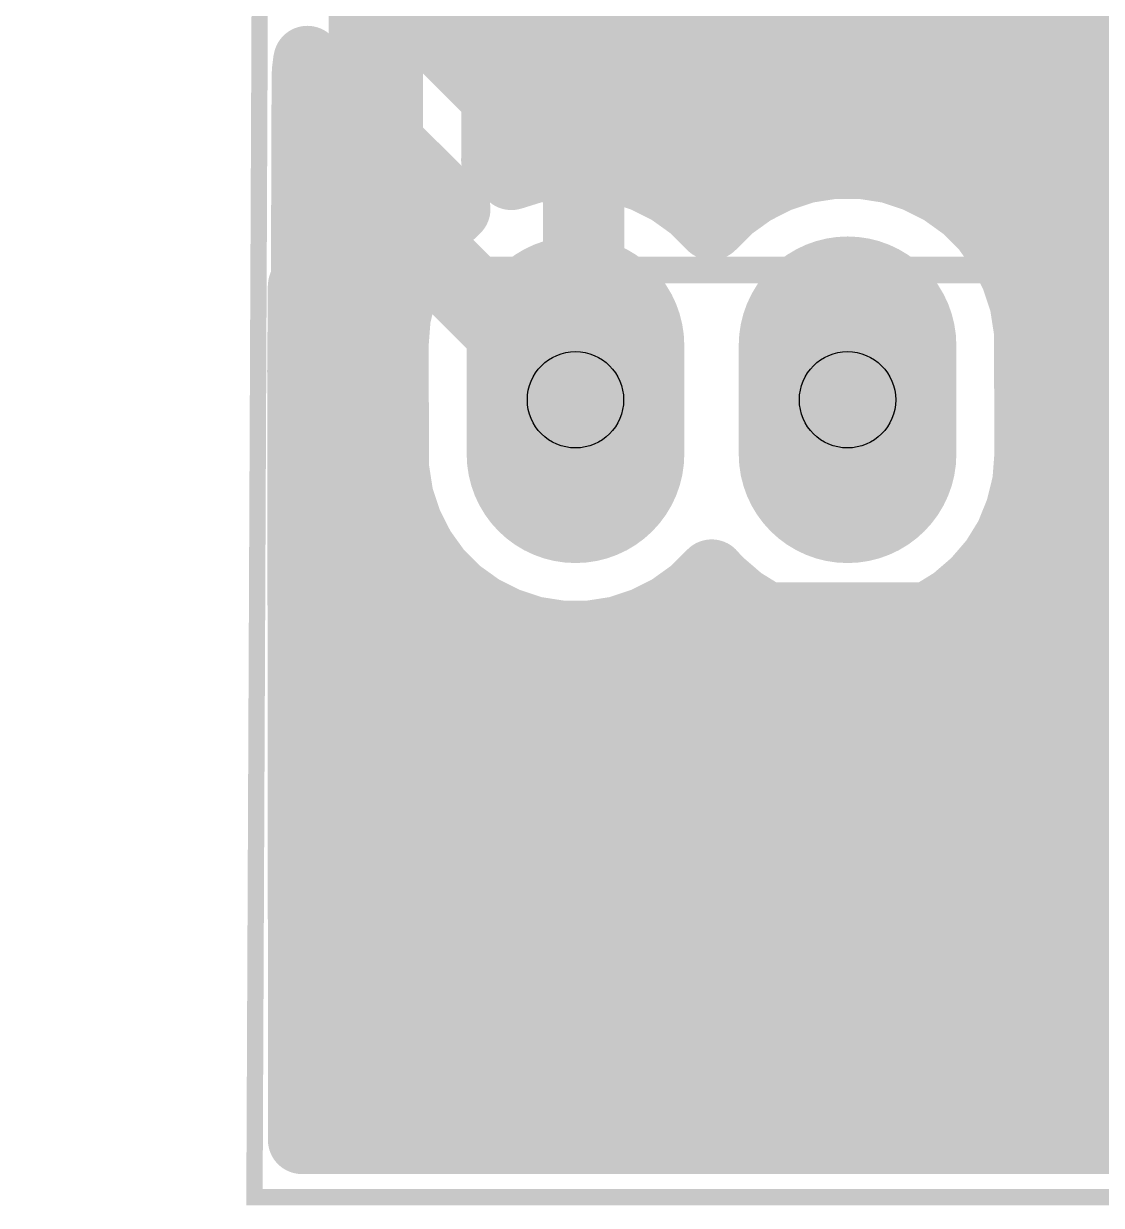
# Model space of a CAD drawing. Extents: x -0.06 to 2.31, y -0.06 to 2.06.
# Drawn here: x 0.3412 to 0.7373, y -0.003 to 0.4312 of the extents above; entities that cross this region are included whole.
import ezdxf

# ---------------------------------------------------------------- set-up
doc = ezdxf.new("R2010")
doc.units = 0
for name, color, linetype in [('Board_Outline', 13, 'CONTINUOUS'), ('Bottom', 6, 'CONTINUOUS'), ('Drill_Bottom', 8, 'CONTINUOUS'), ('Drill_Top', 7, 'CONTINUOUS'), ('Top', 5, 'CONTINUOUS'), ('Top_Silk', 2, 'CONTINUOUS')]:
    doc.layers.add(name, color=color, linetype=linetype)

msp = doc.modelspace()

# ---------------------------------------------------------------- linework, layer by layer
at = {"layer": 'Board_Outline', "linetype": 'CONTINUOUS', "const_width": 0.006}
msp.add_lwpolyline([(0, 1.838), (0.086, 1.838), (0.086, 2.008), (2.004, 2.008), (2.004, 1.844), (2.253, 1.844), (2.25, 0.601), (2.253, 0.25), (2, 0.25), (2, 0), (0.426, 0), (0.43, 0.908), (0, 0.908), (0, 1.838)], dxfattribs=at)
at = {"layer": 'Bottom', "linetype": 'CONTINUOUS'}
for points, const_width in [([(0.473, 0.364), (0.473, 0.953)], 0.03), ([(0.5145, 0.5134), (0.5145, 0.3812)], 0.025), ([(0.517, 0.4416), (1.228, 0.4416)], 0.025), ([(0.517, 0.4168), (1.228, 0.4168)], 0.025), ([(0.517, 0.3919), (1.228, 0.3919)], 0.025), ([(0.5145, 0.3812), (0.5205, 0.3752)], 0.025), ([(0.5285, 0.3777), (0.5388, 0.3793)], 0.025), ([(0.5388, 0.3793), (0.5492, 0.3793)], 0.025), ([(0.5492, 0.3793), (0.5595, 0.3777)], 0.025), ([(0.6285, 0.3777), (0.6388, 0.3793)], 0.025), ([(0.6388, 0.3793), (0.6492, 0.3793)], 0.025), ([(0.6492, 0.3793), (0.6595, 0.3777)], 0.025), ([(0.5205, 0.3752), (0.5285, 0.3777)], 0.025), ([(0.5595, 0.3777), (0.5694, 0.3744)], 0.025), ([(0.5694, 0.3744), (0.5787, 0.3697)], 0.025), ([(0.6093, 0.3697), (0.6186, 0.3744)], 0.025), ([(0.6186, 0.3744), (0.6285, 0.3777)], 0.025), ([(0.6595, 0.3777), (0.6694, 0.3744)], 0.025), ([(0.6694, 0.3744), (0.6787, 0.3697)], 0.025), ([(0.5787, 0.3697), (0.5872, 0.3636)], 0.025), ([(0.6008, 0.3636), (0.6093, 0.3697)], 0.025), ([(0.6787, 0.3697), (0.6872, 0.3636)], 0.025), ([(0.544, 0.293), (0.473, 0.364)], 0.03), ([(0.5853, 0.367), (0.6027, 0.367)], 0.025), ([(0.6853, 0.367), (1.0027, 0.367)], 0.025), ([(0.5872, 0.3636), (0.594, 0.3568)], 0.025), ([(0.594, 0.3568), (0.6008, 0.3636)], 0.025), ([(0.6872, 0.3636), (0.6946, 0.3562)], 0.025), ([(0.6946, 0.3562), (0.7007, 0.3477)], 0.025), ([(0.7007, 0.3477), (0.7054, 0.3384)], 0.025), ([(0.7063, 0.3422), (0.9817, 0.3422)], 0.025), ([(0.4434, 0.3349), (0.4432, 0.3035)], 0.025), ([(0.4775, 0.3008), (0.4434, 0.3349)], 0.025), ([(0.7054, 0.3384), (0.7087, 0.3285)], 0.025), ([(0.7087, 0.3285), (0.7103, 0.3182)], 0.025), ([(0.7103, 0.3182), (0.7105, 0.273)], 0.025), ([(0.4457, 0.3173), (0.4586, 0.3173)], 0.025), ([(0.7129, 0.3173), (0.9752, 0.3173)], 0.025), ([(0.4432, 0.3035), (0.4435, 0.021)], 0.025), ([(0.4777, 0.2678), (0.4775, 0.3008)], 0.025), ([(0.4457, 0.2924), (0.475, 0.2924)], 0.025), ([(0.713, 0.2924), (0.975, 0.2924)], 0.025), ([(0.7105, 0.273), (0.7097, 0.2626)], 0.025), ([(0.4457, 0.2676), (0.4752, 0.2676)], 0.025), ([(0.4793, 0.2575), (0.4777, 0.2678)], 0.025), ([(0.7128, 0.2676), (0.9752, 0.2676)], 0.025), ([(0.7097, 0.2626), (0.7072, 0.2525)], 0.025), ([(0.4826, 0.2476), (0.4793, 0.2575)], 0.025), ([(0.7072, 0.2525), (0.7033, 0.2428)], 0.025), ([(0.4873, 0.2383), (0.4826, 0.2476)], 0.025), ([(0.4457, 0.2427), (0.4823, 0.2427)], 0.025), ([(0.7033, 0.2428), (0.6978, 0.2339)], 0.025), ([(0.7057, 0.2427), (0.9823, 0.2427)], 0.025), ([(0.4934, 0.2298), (0.4873, 0.2383)], 0.025), ([(0.6978, 0.2339), (0.691, 0.226)], 0.025), ([(0.5008, 0.2224), (0.4934, 0.2298)], 0.025), ([(0.594, 0.2292), (0.5872, 0.2224)], 0.025), ([(0.597, 0.226), (0.594, 0.2292)], 0.025), ([(0.5093, 0.2163), (0.5008, 0.2224)], 0.025), ([(0.5872, 0.2224), (0.5787, 0.2163)], 0.025), ([(0.6049, 0.2192), (0.597, 0.226)], 0.025), ([(0.691, 0.226), (0.6831, 0.2192)], 0.025), ([(0.4458, 0.2178), (0.5044, 0.2178)], 0.025), ([(0.5836, 0.2178), (0.6044, 0.2178)], 0.025), ([(0.6138, 0.2137), (0.6049, 0.2192)], 0.025), ([(0.6831, 0.2192), (0.6742, 0.2137)], 0.025), ([(0.6836, 0.2178), (1.0044, 0.2178)], 0.025), ([(0.5186, 0.2116), (0.5093, 0.2163)], 0.025), ([(0.5787, 0.2163), (0.5694, 0.2116)], 0.025), ([(0.6235, 0.2098), (0.6138, 0.2137)], 0.025), ([(0.6742, 0.2137), (0.6645, 0.2098)], 0.025), ([(0.5285, 0.2083), (0.5186, 0.2116)], 0.025), ([(0.5694, 0.2116), (0.5595, 0.2083)], 0.025), ([(0.6336, 0.2073), (0.6235, 0.2098)], 0.025), ([(0.6645, 0.2098), (0.6544, 0.2073)], 0.025), ([(0.5388, 0.2067), (0.5285, 0.2083)], 0.025), ([(0.5492, 0.2067), (0.5388, 0.2067)], 0.025), ([(0.5595, 0.2083), (0.5492, 0.2067)], 0.025), ([(0.644, 0.2065), (0.6336, 0.2073)], 0.025), ([(0.6544, 0.2073), (0.644, 0.2065)], 0.025), ([(0.4458, 0.1929), (1.0707, 0.1929)], 0.025), ([(0.4458, 0.1681), (1.067, 0.1681)], 0.025), ([(0.4458, 0.1432), (1.0731, 0.1432)], 0.025), ([(0.4459, 0.1183), (1.067, 0.1183)], 0.025), ([(0.4459, 0.0935), (1.067, 0.0935)], 0.025), ([(0.4459, 0.0686), (1.067, 0.0686)], 0.025), ([(0.446, 0.0437), (1.067, 0.0437)], 0.025), ([(0.4435, 0.021), (1.0695, 0.021)], 0.025)]:
    msp.add_lwpolyline(points, dxfattribs=dict(at, const_width=const_width))
for points, const_width in [([(0.5082, 0.3812, 1), (0.5207, 0.3812, 1), (0.5082, 0.3812, 1)], 0.0125), ([(0.5082, 0.3812, 1), (0.5207, 0.3812, 1), (0.5082, 0.3812, 1)], 0.0125), ([(0.5325, 0.3793, 1), (0.545, 0.3793, 1), (0.5325, 0.3793, 1)], 0.0125), ([(0.5325, 0.3793, 1), (0.545, 0.3793, 1), (0.5325, 0.3793, 1)], 0.0125), ([(0.543, 0.3793, 1), (0.5555, 0.3793, 1), (0.543, 0.3793, 1)], 0.0125), ([(0.543, 0.3793, 1), (0.5555, 0.3793, 1), (0.543, 0.3793, 1)], 0.0125), ([(0.6325, 0.3793, 1), (0.645, 0.3793, 1), (0.6325, 0.3793, 1)], 0.0125), ([(0.6325, 0.3793, 1), (0.645, 0.3793, 1), (0.6325, 0.3793, 1)], 0.0125), ([(0.643, 0.3793, 1), (0.6555, 0.3793, 1), (0.643, 0.3793, 1)], 0.0125), ([(0.643, 0.3793, 1), (0.6555, 0.3793, 1), (0.643, 0.3793, 1)], 0.0125), ([(0.5142, 0.3752, 1), (0.5267, 0.3752, 1), (0.5142, 0.3752, 1)], 0.0125), ([(0.5142, 0.3752, 1), (0.5267, 0.3752, 1), (0.5142, 0.3752, 1)], 0.0125), ([(0.5222, 0.3777, 1), (0.5347, 0.3777, 1), (0.5222, 0.3777, 1)], 0.0125), ([(0.5222, 0.3777, 1), (0.5347, 0.3777, 1), (0.5222, 0.3777, 1)], 0.0125), ([(0.5533, 0.3777, 1), (0.5658, 0.3777, 1), (0.5533, 0.3777, 1)], 0.0125), ([(0.5533, 0.3777, 1), (0.5658, 0.3777, 1), (0.5533, 0.3777, 1)], 0.0125), ([(0.5632, 0.3744, 1), (0.5757, 0.3744, 1), (0.5632, 0.3744, 1)], 0.0125), ([(0.5632, 0.3744, 1), (0.5757, 0.3744, 1), (0.5632, 0.3744, 1)], 0.0125), ([(0.6123, 0.3744, 1), (0.6248, 0.3744, 1), (0.6123, 0.3744, 1)], 0.0125), ([(0.6123, 0.3744, 1), (0.6248, 0.3744, 1), (0.6123, 0.3744, 1)], 0.0125), ([(0.6222, 0.3777, 1), (0.6347, 0.3777, 1), (0.6222, 0.3777, 1)], 0.0125), ([(0.6222, 0.3777, 1), (0.6347, 0.3777, 1), (0.6222, 0.3777, 1)], 0.0125), ([(0.6533, 0.3777, 1), (0.6658, 0.3777, 1), (0.6533, 0.3777, 1)], 0.0125), ([(0.6533, 0.3777, 1), (0.6658, 0.3777, 1), (0.6533, 0.3777, 1)], 0.0125), ([(0.6632, 0.3744, 1), (0.6757, 0.3744, 1), (0.6632, 0.3744, 1)], 0.0125), ([(0.6632, 0.3744, 1), (0.6757, 0.3744, 1), (0.6632, 0.3744, 1)], 0.0125), ([(0.5725, 0.3697, 1), (0.585, 0.3697, 1), (0.5725, 0.3697, 1)], 0.0125), ([(0.5725, 0.3697, 1), (0.585, 0.3697, 1), (0.5725, 0.3697, 1)], 0.0125), ([(0.603, 0.3697, 1), (0.6155, 0.3697, 1), (0.603, 0.3697, 1)], 0.0125), ([(0.603, 0.3697, 1), (0.6155, 0.3697, 1), (0.603, 0.3697, 1)], 0.0125), ([(0.6725, 0.3697, 1), (0.685, 0.3697, 1), (0.6725, 0.3697, 1)], 0.0125), ([(0.6725, 0.3697, 1), (0.685, 0.3697, 1), (0.6725, 0.3697, 1)], 0.0125), ([(0.4655, 0.364, 1), (0.4805, 0.364, 1), (0.4655, 0.364, 1)], 0.015), ([(0.4655, 0.364, 1), (0.4805, 0.364, 1), (0.4655, 0.364, 1)], 0.015), ([(0.5809, 0.3636, 1), (0.5934, 0.3636, 1), (0.5809, 0.3636, 1)], 0.0125), ([(0.5809, 0.3636, 1), (0.5934, 0.3636, 1), (0.5809, 0.3636, 1)], 0.0125), ([(0.5946, 0.3636, 1), (0.6071, 0.3636, 1), (0.5946, 0.3636, 1)], 0.0125), ([(0.5946, 0.3636, 1), (0.6071, 0.3636, 1), (0.5946, 0.3636, 1)], 0.0125), ([(0.6809, 0.3636, 1), (0.6934, 0.3636, 1), (0.6809, 0.3636, 1)], 0.0125), ([(0.6809, 0.3636, 1), (0.6934, 0.3636, 1), (0.6809, 0.3636, 1)], 0.0125), ([(0.5877, 0.3568, 1), (0.6002, 0.3568, 1), (0.5877, 0.3568, 1)], 0.0125), ([(0.5877, 0.3568, 1), (0.6002, 0.3568, 1), (0.5877, 0.3568, 1)], 0.0125), ([(0.6883, 0.3562, 1), (0.7008, 0.3562, 1), (0.6883, 0.3562, 1)], 0.0125), ([(0.6883, 0.3562, 1), (0.7008, 0.3562, 1), (0.6883, 0.3562, 1)], 0.0125), ([(0.6945, 0.3477, 1), (0.707, 0.3477, 1), (0.6945, 0.3477, 1)], 0.0125), ([(0.6945, 0.3477, 1), (0.707, 0.3477, 1), (0.6945, 0.3477, 1)], 0.0125), ([(0.564, 0.313, 1), (0.524, 0.313, 1), (0.564, 0.313, 1)], 0.04), ([(0.664, 0.313, 1), (0.624, 0.313, 1), (0.664, 0.313, 1)], 0.04), ([(0.4372, 0.3349, 1), (0.4497, 0.3349, 1), (0.4372, 0.3349, 1)], 0.0125), ([(0.4372, 0.3349, 1), (0.4497, 0.3349, 1), (0.4372, 0.3349, 1)], 0.0125), ([(0.6992, 0.3384, 1), (0.7117, 0.3384, 1), (0.6992, 0.3384, 1)], 0.0125), ([(0.6992, 0.3384, 1), (0.7117, 0.3384, 1), (0.6992, 0.3384, 1)], 0.0125), ([(0.7024, 0.3285, 1), (0.7149, 0.3285, 1), (0.7024, 0.3285, 1)], 0.0125), ([(0.7024, 0.3285, 1), (0.7149, 0.3285, 1), (0.7024, 0.3285, 1)], 0.0125), ([(0.704, 0.3182, 1), (0.7165, 0.3182, 1), (0.704, 0.3182, 1)], 0.0125), ([(0.704, 0.3182, 1), (0.7165, 0.3182, 1), (0.704, 0.3182, 1)], 0.0125), ([(0.4369, 0.3035, 1), (0.4494, 0.3035, 1), (0.4369, 0.3035, 1)], 0.0125), ([(0.4369, 0.3035, 1), (0.4494, 0.3035, 1), (0.4369, 0.3035, 1)], 0.0125), ([(0.4713, 0.3008, 1), (0.4838, 0.3008, 1), (0.4713, 0.3008, 1)], 0.0125), ([(0.4713, 0.3008, 1), (0.4838, 0.3008, 1), (0.4713, 0.3008, 1)], 0.0125), ([(0.564, 0.273, 1), (0.524, 0.273, 1), (0.564, 0.273, 1)], 0.04), ([(0.664, 0.273, 1), (0.624, 0.273, 1), (0.664, 0.273, 1)], 0.04), ([(0.5365, 0.293, 1), (0.5515, 0.293, 1), (0.5365, 0.293, 1)], 0.015), ([(0.7043, 0.273, 1), (0.7168, 0.273, 1), (0.7043, 0.273, 1)], 0.0125), ([(0.7043, 0.273, 1), (0.7168, 0.273, 1), (0.7043, 0.273, 1)], 0.0125), ([(0.4715, 0.2678, 1), (0.484, 0.2678, 1), (0.4715, 0.2678, 1)], 0.0125), ([(0.4715, 0.2678, 1), (0.484, 0.2678, 1), (0.4715, 0.2678, 1)], 0.0125), ([(0.7034, 0.2626, 1), (0.7159, 0.2626, 1), (0.7034, 0.2626, 1)], 0.0125), ([(0.7034, 0.2626, 1), (0.7159, 0.2626, 1), (0.7034, 0.2626, 1)], 0.0125), ([(0.4731, 0.2575, 1), (0.4856, 0.2575, 1), (0.4731, 0.2575, 1)], 0.0125), ([(0.4731, 0.2575, 1), (0.4856, 0.2575, 1), (0.4731, 0.2575, 1)], 0.0125), ([(0.701, 0.2525, 1), (0.7135, 0.2525, 1), (0.701, 0.2525, 1)], 0.0125), ([(0.701, 0.2525, 1), (0.7135, 0.2525, 1), (0.701, 0.2525, 1)], 0.0125), ([(0.4763, 0.2476, 1), (0.4888, 0.2476, 1), (0.4763, 0.2476, 1)], 0.0125), ([(0.4763, 0.2476, 1), (0.4888, 0.2476, 1), (0.4763, 0.2476, 1)], 0.0125), ([(0.697, 0.2428, 1), (0.7095, 0.2428, 1), (0.697, 0.2428, 1)], 0.0125), ([(0.697, 0.2428, 1), (0.7095, 0.2428, 1), (0.697, 0.2428, 1)], 0.0125), ([(0.481, 0.2383, 1), (0.4935, 0.2383, 1), (0.481, 0.2383, 1)], 0.0125), ([(0.481, 0.2383, 1), (0.4935, 0.2383, 1), (0.481, 0.2383, 1)], 0.0125), ([(0.6915, 0.2339, 1), (0.704, 0.2339, 1), (0.6915, 0.2339, 1)], 0.0125), ([(0.6915, 0.2339, 1), (0.704, 0.2339, 1), (0.6915, 0.2339, 1)], 0.0125), ([(0.4872, 0.2298, 1), (0.4997, 0.2298, 1), (0.4872, 0.2298, 1)], 0.0125), ([(0.4872, 0.2298, 1), (0.4997, 0.2298, 1), (0.4872, 0.2298, 1)], 0.0125), ([(0.5878, 0.2292, 1), (0.6003, 0.2292, 1), (0.5878, 0.2292, 1)], 0.0125), ([(0.5878, 0.2292, 1), (0.6003, 0.2292, 1), (0.5878, 0.2292, 1)], 0.0125), ([(0.4946, 0.2224, 1), (0.5071, 0.2224, 1), (0.4946, 0.2224, 1)], 0.0125), ([(0.4946, 0.2224, 1), (0.5071, 0.2224, 1), (0.4946, 0.2224, 1)], 0.0125), ([(0.5809, 0.2224, 1), (0.5934, 0.2224, 1), (0.5809, 0.2224, 1)], 0.0125), ([(0.5809, 0.2224, 1), (0.5934, 0.2224, 1), (0.5809, 0.2224, 1)], 0.0125), ([(0.5907, 0.226, 1), (0.6032, 0.226, 1), (0.5907, 0.226, 1)], 0.0125), ([(0.5907, 0.226, 1), (0.6032, 0.226, 1), (0.5907, 0.226, 1)], 0.0125), ([(0.6848, 0.226, 1), (0.6973, 0.226, 1), (0.6848, 0.226, 1)], 0.0125), ([(0.6848, 0.226, 1), (0.6973, 0.226, 1), (0.6848, 0.226, 1)], 0.0125), ([(0.5987, 0.2192, 1), (0.6112, 0.2192, 1), (0.5987, 0.2192, 1)], 0.0125), ([(0.5987, 0.2192, 1), (0.6112, 0.2192, 1), (0.5987, 0.2192, 1)], 0.0125), ([(0.6768, 0.2192, 1), (0.6893, 0.2192, 1), (0.6768, 0.2192, 1)], 0.0125), ([(0.6768, 0.2192, 1), (0.6893, 0.2192, 1), (0.6768, 0.2192, 1)], 0.0125), ([(0.503, 0.2163, 1), (0.5155, 0.2163, 1), (0.503, 0.2163, 1)], 0.0125), ([(0.503, 0.2163, 1), (0.5155, 0.2163, 1), (0.503, 0.2163, 1)], 0.0125), ([(0.5725, 0.2163, 1), (0.585, 0.2163, 1), (0.5725, 0.2163, 1)], 0.0125), ([(0.5725, 0.2163, 1), (0.585, 0.2163, 1), (0.5725, 0.2163, 1)], 0.0125), ([(0.6076, 0.2137, 1), (0.6201, 0.2137, 1), (0.6076, 0.2137, 1)], 0.0125), ([(0.6076, 0.2137, 1), (0.6201, 0.2137, 1), (0.6076, 0.2137, 1)], 0.0125), ([(0.6679, 0.2137, 1), (0.6804, 0.2137, 1), (0.6679, 0.2137, 1)], 0.0125), ([(0.6679, 0.2137, 1), (0.6804, 0.2137, 1), (0.6679, 0.2137, 1)], 0.0125), ([(0.5123, 0.2116, 1), (0.5248, 0.2116, 1), (0.5123, 0.2116, 1)], 0.0125), ([(0.5123, 0.2116, 1), (0.5248, 0.2116, 1), (0.5123, 0.2116, 1)], 0.0125), ([(0.5632, 0.2116, 1), (0.5757, 0.2116, 1), (0.5632, 0.2116, 1)], 0.0125), ([(0.5632, 0.2116, 1), (0.5757, 0.2116, 1), (0.5632, 0.2116, 1)], 0.0125), ([(0.6172, 0.2098, 1), (0.6297, 0.2098, 1), (0.6172, 0.2098, 1)], 0.0125), ([(0.6172, 0.2098, 1), (0.6297, 0.2098, 1), (0.6172, 0.2098, 1)], 0.0125), ([(0.6583, 0.2098, 1), (0.6708, 0.2098, 1), (0.6583, 0.2098, 1)], 0.0125), ([(0.6583, 0.2098, 1), (0.6708, 0.2098, 1), (0.6583, 0.2098, 1)], 0.0125), ([(0.5222, 0.2083, 1), (0.5347, 0.2083, 1), (0.5222, 0.2083, 1)], 0.0125), ([(0.5222, 0.2083, 1), (0.5347, 0.2083, 1), (0.5222, 0.2083, 1)], 0.0125), ([(0.5325, 0.2067, 1), (0.545, 0.2067, 1), (0.5325, 0.2067, 1)], 0.0125), ([(0.5325, 0.2067, 1), (0.545, 0.2067, 1), (0.5325, 0.2067, 1)], 0.0125), ([(0.543, 0.2067, 1), (0.5555, 0.2067, 1), (0.543, 0.2067, 1)], 0.0125), ([(0.543, 0.2067, 1), (0.5555, 0.2067, 1), (0.543, 0.2067, 1)], 0.0125), ([(0.5533, 0.2083, 1), (0.5658, 0.2083, 1), (0.5533, 0.2083, 1)], 0.0125), ([(0.5533, 0.2083, 1), (0.5658, 0.2083, 1), (0.5533, 0.2083, 1)], 0.0125), ([(0.6273, 0.2073, 1), (0.6398, 0.2073, 1), (0.6273, 0.2073, 1)], 0.0125), ([(0.6273, 0.2073, 1), (0.6398, 0.2073, 1), (0.6273, 0.2073, 1)], 0.0125), ([(0.6377, 0.2065, 1), (0.6502, 0.2065, 1), (0.6377, 0.2065, 1)], 0.0125), ([(0.6377, 0.2065, 1), (0.6502, 0.2065, 1), (0.6377, 0.2065, 1)], 0.0125), ([(0.6482, 0.2073, 1), (0.6607, 0.2073, 1), (0.6482, 0.2073, 1)], 0.0125), ([(0.6482, 0.2073, 1), (0.6607, 0.2073, 1), (0.6482, 0.2073, 1)], 0.0125), ([(0.4372, 0.021, 1), (0.4497, 0.021, 1), (0.4372, 0.021, 1)], 0.0125), ([(0.4372, 0.021, 1), (0.4497, 0.021, 1), (0.4372, 0.021, 1)], 0.0125)]:
    msp.add_lwpolyline(points, format="xyb", dxfattribs=dict(at, const_width=const_width))
at = {"layer": 'Bottom'}
for points in [[(0.504, 0.313), (0.584, 0.313), (0.504, 0.273), (0.584, 0.273)], [(0.604, 0.313), (0.684, 0.313), (0.604, 0.273), (0.684, 0.273)]]:
    msp.add_solid(points, dxfattribs=at)
at = {"layer": 'Drill_Bottom'}
for centre in [(0.544, 0.293), (0.644, 0.293)]:
    msp.add_circle(centre, 0.0177, dxfattribs=at)
at = {"layer": 'Drill_Top'}
for centre in [(0.544, 0.293), (0.644, 0.293)]:
    msp.add_circle(centre, 0.0177, dxfattribs=at)
at = {"layer": 'Top', "linetype": 'CONTINUOUS'}
for points, const_width in [([(0.5165, 0.4642), (0.5786, 0.402)], 0.025), ([(0.547, 0.375), (0.475, 0.447)], 0.03), ([(0.5415, 0.4416), (0.8832, 0.4416)], 0.025), ([(0.4454, 0.4179), (0.4448, 0.413)], 0.025), ([(0.5003, 0.3631), (0.4454, 0.4179)], 0.025), ([(0.5664, 0.4168), (0.9081, 0.4168)], 0.025), ([(0.4448, 0.413), (0.4435, 0.021)], 0.025), ([(0.5786, 0.402), (0.5824, 0.3967)], 0.025), ([(0.5824, 0.3967), (0.5853, 0.3909)], 0.025), ([(0.4473, 0.3919), (0.4689, 0.3919)], 0.025), ([(0.5874, 0.3919), (1.222, 0.3919)], 0.025), ([(0.5853, 0.3909), (0.5874, 0.3847)], 0.025), ([(0.5874, 0.3847), (0.5884, 0.3783)], 0.025), ([(0.5884, 0.3783), (0.5885, 0.3625)], 0.025), ([(0.6285, 0.3777), (0.6388, 0.3793)], 0.025), ([(0.6388, 0.3793), (0.6492, 0.3793)], 0.025), ([(0.6492, 0.3793), (0.6595, 0.3777)], 0.025), ([(0.547, 0.319), (0.547, 0.375)], 0.03), ([(0.6093, 0.3697), (0.6186, 0.3744)], 0.025), ([(0.6186, 0.3744), (0.6285, 0.3777)], 0.025), ([(0.6595, 0.3777), (0.6694, 0.3744)], 0.025), ([(0.6694, 0.3744), (0.6787, 0.3697)], 0.025), ([(0.6008, 0.3636), (0.6093, 0.3697)], 0.025), ([(0.6787, 0.3697), (0.6872, 0.3636)], 0.025), ([(0.4472, 0.367), (0.4938, 0.367)], 0.025), ([(0.591, 0.367), (0.6027, 0.367)], 0.025), ([(0.6853, 0.367), (1.0027, 0.367)], 0.025), ([(0.497, 0.36), (0.5003, 0.3631)], 0.025), ([(0.5885, 0.3625), (0.594, 0.3568)], 0.025), ([(0.594, 0.3568), (0.6008, 0.3636)], 0.025), ([(0.6872, 0.3636), (0.6946, 0.3562)], 0.025), ([(0.4902, 0.3521), (0.497, 0.36)], 0.025), ([(0.6946, 0.3562), (0.7007, 0.3477)], 0.025), ([(0.4847, 0.3432), (0.4902, 0.3521)], 0.025), ([(0.7007, 0.3477), (0.7054, 0.3384)], 0.025), ([(0.4471, 0.3422), (0.4817, 0.3422)], 0.025), ([(0.4808, 0.3335), (0.4847, 0.3432)], 0.025), ([(0.7063, 0.3422), (0.9817, 0.3422)], 0.025), ([(0.7054, 0.3384), (0.7087, 0.3285)], 0.025), ([(0.4783, 0.3234), (0.4808, 0.3335)], 0.025), ([(0.7087, 0.3285), (0.7103, 0.3182)], 0.025), ([(0.4775, 0.313), (0.4783, 0.3234)], 0.025), ([(0.521, 0.293), (0.547, 0.319)], 0.03), ([(0.7103, 0.3182), (0.7105, 0.273)], 0.025), ([(0.447, 0.3173), (0.4752, 0.3173)], 0.025), ([(0.7129, 0.3173), (0.9752, 0.3173)], 0.025), ([(0.4777, 0.2678), (0.4775, 0.313)], 0.025), ([(0.447, 0.2924), (0.475, 0.2924)], 0.025), ([(0.544, 0.293), (0.521, 0.293)], 0.03), ([(0.713, 0.2924), (0.975, 0.2924)], 0.025), ([(0.7105, 0.273), (0.7097, 0.2626)], 0.025), ([(0.4469, 0.2676), (0.4752, 0.2676)], 0.025), ([(0.4793, 0.2575), (0.4777, 0.2678)], 0.025), ([(0.7128, 0.2676), (0.9752, 0.2676)], 0.025), ([(0.7097, 0.2626), (0.7072, 0.2525)], 0.025), ([(0.4826, 0.2476), (0.4793, 0.2575)], 0.025), ([(0.7072, 0.2525), (0.7033, 0.2428)], 0.025), ([(0.4873, 0.2383), (0.4826, 0.2476)], 0.025), ([(0.4468, 0.2427), (0.4823, 0.2427)], 0.025), ([(0.7033, 0.2428), (0.6978, 0.2339)], 0.025), ([(0.7057, 0.2427), (0.9823, 0.2427)], 0.025), ([(0.4934, 0.2298), (0.4873, 0.2383)], 0.025), ([(0.6978, 0.2339), (0.691, 0.226)], 0.025), ([(0.5008, 0.2224), (0.4934, 0.2298)], 0.025), ([(0.594, 0.2292), (0.5872, 0.2224)], 0.025), ([(0.597, 0.226), (0.594, 0.2292)], 0.025), ([(0.5093, 0.2163), (0.5008, 0.2224)], 0.025), ([(0.5872, 0.2224), (0.5787, 0.2163)], 0.025), ([(0.6049, 0.2192), (0.597, 0.226)], 0.025), ([(0.691, 0.226), (0.6831, 0.2192)], 0.025), ([(0.4467, 0.2178), (0.5044, 0.2178)], 0.025), ([(0.5836, 0.2178), (0.6044, 0.2178)], 0.025), ([(0.6138, 0.2137), (0.6049, 0.2192)], 0.025), ([(0.6831, 0.2192), (0.6742, 0.2137)], 0.025), ([(0.6836, 0.2178), (1.0044, 0.2178)], 0.025), ([(0.5186, 0.2116), (0.5093, 0.2163)], 0.025), ([(0.5787, 0.2163), (0.5694, 0.2116)], 0.025), ([(0.6235, 0.2098), (0.6138, 0.2137)], 0.025), ([(0.6742, 0.2137), (0.6645, 0.2098)], 0.025), ([(0.5285, 0.2083), (0.5186, 0.2116)], 0.025), ([(0.5694, 0.2116), (0.5595, 0.2083)], 0.025), ([(0.6336, 0.2073), (0.6235, 0.2098)], 0.025), ([(0.6645, 0.2098), (0.6544, 0.2073)], 0.025), ([(0.5388, 0.2067), (0.5285, 0.2083)], 0.025), ([(0.5492, 0.2067), (0.5388, 0.2067)], 0.025), ([(0.5595, 0.2083), (0.5492, 0.2067)], 0.025), ([(0.644, 0.2065), (0.6336, 0.2073)], 0.025), ([(0.6544, 0.2073), (0.644, 0.2065)], 0.025), ([(0.4466, 0.1929), (1.0707, 0.1929)], 0.025), ([(0.4465, 0.1681), (1.067, 0.1681)], 0.025), ([(0.4465, 0.1432), (1.0731, 0.1432)], 0.025), ([(0.4464, 0.1183), (1.067, 0.1183)], 0.025), ([(0.4463, 0.0935), (1.067, 0.0935)], 0.025), ([(0.4462, 0.0686), (1.067, 0.0686)], 0.025), ([(0.4461, 0.0437), (1.067, 0.0437)], 0.025), ([(0.4435, 0.021), (1.0695, 0.021)], 0.025)]:
    msp.add_lwpolyline(points, dxfattribs=dict(at, const_width=const_width))
for points, const_width in [([(0.4392, 0.4179, 1), (0.4517, 0.4179, 1), (0.4392, 0.4179, 1)], 0.0125), ([(0.4392, 0.4179, 1), (0.4517, 0.4179, 1), (0.4392, 0.4179, 1)], 0.0125), ([(0.4386, 0.413, 1), (0.4511, 0.413, 1), (0.4386, 0.413, 1)], 0.0125), ([(0.4386, 0.413, 1), (0.4511, 0.413, 1), (0.4386, 0.413, 1)], 0.0125), ([(0.5723, 0.402, 1), (0.5848, 0.402, 1), (0.5723, 0.402, 1)], 0.0125), ([(0.5723, 0.402, 1), (0.5848, 0.402, 1), (0.5723, 0.402, 1)], 0.0125), ([(0.5761, 0.3967, 1), (0.5886, 0.3967, 1), (0.5761, 0.3967, 1)], 0.0125), ([(0.5761, 0.3967, 1), (0.5886, 0.3967, 1), (0.5761, 0.3967, 1)], 0.0125), ([(0.5791, 0.3909, 1), (0.5916, 0.3909, 1), (0.5791, 0.3909, 1)], 0.0125), ([(0.5791, 0.3909, 1), (0.5916, 0.3909, 1), (0.5791, 0.3909, 1)], 0.0125), ([(0.5811, 0.3847, 1), (0.5936, 0.3847, 1), (0.5811, 0.3847, 1)], 0.0125), ([(0.5811, 0.3847, 1), (0.5936, 0.3847, 1), (0.5811, 0.3847, 1)], 0.0125), ([(0.5821, 0.3783, 1), (0.5946, 0.3783, 1), (0.5821, 0.3783, 1)], 0.0125), ([(0.5821, 0.3783, 1), (0.5946, 0.3783, 1), (0.5821, 0.3783, 1)], 0.0125), ([(0.6325, 0.3793, 1), (0.645, 0.3793, 1), (0.6325, 0.3793, 1)], 0.0125), ([(0.6325, 0.3793, 1), (0.645, 0.3793, 1), (0.6325, 0.3793, 1)], 0.0125), ([(0.643, 0.3793, 1), (0.6555, 0.3793, 1), (0.643, 0.3793, 1)], 0.0125), ([(0.643, 0.3793, 1), (0.6555, 0.3793, 1), (0.643, 0.3793, 1)], 0.0125), ([(0.5395, 0.375, 1), (0.5545, 0.375, 1), (0.5395, 0.375, 1)], 0.015), ([(0.5395, 0.375, 1), (0.5545, 0.375, 1), (0.5395, 0.375, 1)], 0.015), ([(0.6123, 0.3744, 1), (0.6248, 0.3744, 1), (0.6123, 0.3744, 1)], 0.0125), ([(0.6123, 0.3744, 1), (0.6248, 0.3744, 1), (0.6123, 0.3744, 1)], 0.0125), ([(0.6222, 0.3777, 1), (0.6347, 0.3777, 1), (0.6222, 0.3777, 1)], 0.0125), ([(0.6222, 0.3777, 1), (0.6347, 0.3777, 1), (0.6222, 0.3777, 1)], 0.0125), ([(0.6533, 0.3777, 1), (0.6658, 0.3777, 1), (0.6533, 0.3777, 1)], 0.0125), ([(0.6533, 0.3777, 1), (0.6658, 0.3777, 1), (0.6533, 0.3777, 1)], 0.0125), ([(0.6632, 0.3744, 1), (0.6757, 0.3744, 1), (0.6632, 0.3744, 1)], 0.0125), ([(0.6632, 0.3744, 1), (0.6757, 0.3744, 1), (0.6632, 0.3744, 1)], 0.0125), ([(0.603, 0.3697, 1), (0.6155, 0.3697, 1), (0.603, 0.3697, 1)], 0.0125), ([(0.603, 0.3697, 1), (0.6155, 0.3697, 1), (0.603, 0.3697, 1)], 0.0125), ([(0.6725, 0.3697, 1), (0.685, 0.3697, 1), (0.6725, 0.3697, 1)], 0.0125), ([(0.6725, 0.3697, 1), (0.685, 0.3697, 1), (0.6725, 0.3697, 1)], 0.0125), ([(0.494, 0.3631, 1), (0.5065, 0.3631, 1), (0.494, 0.3631, 1)], 0.0125), ([(0.494, 0.3631, 1), (0.5065, 0.3631, 1), (0.494, 0.3631, 1)], 0.0125), ([(0.5823, 0.3625, 1), (0.5948, 0.3625, 1), (0.5823, 0.3625, 1)], 0.0125), ([(0.5823, 0.3625, 1), (0.5948, 0.3625, 1), (0.5823, 0.3625, 1)], 0.0125), ([(0.5946, 0.3636, 1), (0.6071, 0.3636, 1), (0.5946, 0.3636, 1)], 0.0125), ([(0.5946, 0.3636, 1), (0.6071, 0.3636, 1), (0.5946, 0.3636, 1)], 0.0125), ([(0.6809, 0.3636, 1), (0.6934, 0.3636, 1), (0.6809, 0.3636, 1)], 0.0125), ([(0.6809, 0.3636, 1), (0.6934, 0.3636, 1), (0.6809, 0.3636, 1)], 0.0125), ([(0.4907, 0.36, 1), (0.5032, 0.36, 1), (0.4907, 0.36, 1)], 0.0125), ([(0.4907, 0.36, 1), (0.5032, 0.36, 1), (0.4907, 0.36, 1)], 0.0125), ([(0.5877, 0.3568, 1), (0.6002, 0.3568, 1), (0.5877, 0.3568, 1)], 0.0125), ([(0.5877, 0.3568, 1), (0.6002, 0.3568, 1), (0.5877, 0.3568, 1)], 0.0125), ([(0.6883, 0.3562, 1), (0.7008, 0.3562, 1), (0.6883, 0.3562, 1)], 0.0125), ([(0.6883, 0.3562, 1), (0.7008, 0.3562, 1), (0.6883, 0.3562, 1)], 0.0125), ([(0.484, 0.3521, 1), (0.4965, 0.3521, 1), (0.484, 0.3521, 1)], 0.0125), ([(0.484, 0.3521, 1), (0.4965, 0.3521, 1), (0.484, 0.3521, 1)], 0.0125), ([(0.6945, 0.3477, 1), (0.707, 0.3477, 1), (0.6945, 0.3477, 1)], 0.0125), ([(0.6945, 0.3477, 1), (0.707, 0.3477, 1), (0.6945, 0.3477, 1)], 0.0125), ([(0.4785, 0.3432, 1), (0.491, 0.3432, 1), (0.4785, 0.3432, 1)], 0.0125), ([(0.4785, 0.3432, 1), (0.491, 0.3432, 1), (0.4785, 0.3432, 1)], 0.0125), ([(0.564, 0.313, 1), (0.524, 0.313, 1), (0.564, 0.313, 1)], 0.04), ([(0.664, 0.313, 1), (0.624, 0.313, 1), (0.664, 0.313, 1)], 0.04), ([(0.6992, 0.3384, 1), (0.7117, 0.3384, 1), (0.6992, 0.3384, 1)], 0.0125), ([(0.6992, 0.3384, 1), (0.7117, 0.3384, 1), (0.6992, 0.3384, 1)], 0.0125), ([(0.4745, 0.3335, 1), (0.487, 0.3335, 1), (0.4745, 0.3335, 1)], 0.0125), ([(0.4745, 0.3335, 1), (0.487, 0.3335, 1), (0.4745, 0.3335, 1)], 0.0125), ([(0.7024, 0.3285, 1), (0.7149, 0.3285, 1), (0.7024, 0.3285, 1)], 0.0125), ([(0.7024, 0.3285, 1), (0.7149, 0.3285, 1), (0.7024, 0.3285, 1)], 0.0125), ([(0.4721, 0.3234, 1), (0.4846, 0.3234, 1), (0.4721, 0.3234, 1)], 0.0125), ([(0.4721, 0.3234, 1), (0.4846, 0.3234, 1), (0.4721, 0.3234, 1)], 0.0125), ([(0.5395, 0.319, 1), (0.5545, 0.319, 1), (0.5395, 0.319, 1)], 0.015), ([(0.5395, 0.319, 1), (0.5545, 0.319, 1), (0.5395, 0.319, 1)], 0.015), ([(0.704, 0.3182, 1), (0.7165, 0.3182, 1), (0.704, 0.3182, 1)], 0.0125), ([(0.704, 0.3182, 1), (0.7165, 0.3182, 1), (0.704, 0.3182, 1)], 0.0125), ([(0.4712, 0.313, 1), (0.4837, 0.313, 1), (0.4712, 0.313, 1)], 0.0125), ([(0.4712, 0.313, 1), (0.4837, 0.313, 1), (0.4712, 0.313, 1)], 0.0125), ([(0.564, 0.273, 1), (0.524, 0.273, 1), (0.564, 0.273, 1)], 0.04), ([(0.664, 0.273, 1), (0.624, 0.273, 1), (0.664, 0.273, 1)], 0.04), ([(0.5135, 0.293, 1), (0.5285, 0.293, 1), (0.5135, 0.293, 1)], 0.015), ([(0.5135, 0.293, 1), (0.5285, 0.293, 1), (0.5135, 0.293, 1)], 0.015), ([(0.5365, 0.293, 1), (0.5515, 0.293, 1), (0.5365, 0.293, 1)], 0.015), ([(0.7043, 0.273, 1), (0.7168, 0.273, 1), (0.7043, 0.273, 1)], 0.0125), ([(0.7043, 0.273, 1), (0.7168, 0.273, 1), (0.7043, 0.273, 1)], 0.0125), ([(0.4715, 0.2678, 1), (0.484, 0.2678, 1), (0.4715, 0.2678, 1)], 0.0125), ([(0.4715, 0.2678, 1), (0.484, 0.2678, 1), (0.4715, 0.2678, 1)], 0.0125), ([(0.7034, 0.2626, 1), (0.7159, 0.2626, 1), (0.7034, 0.2626, 1)], 0.0125), ([(0.7034, 0.2626, 1), (0.7159, 0.2626, 1), (0.7034, 0.2626, 1)], 0.0125), ([(0.4731, 0.2575, 1), (0.4856, 0.2575, 1), (0.4731, 0.2575, 1)], 0.0125), ([(0.4731, 0.2575, 1), (0.4856, 0.2575, 1), (0.4731, 0.2575, 1)], 0.0125), ([(0.701, 0.2525, 1), (0.7135, 0.2525, 1), (0.701, 0.2525, 1)], 0.0125), ([(0.701, 0.2525, 1), (0.7135, 0.2525, 1), (0.701, 0.2525, 1)], 0.0125), ([(0.4763, 0.2476, 1), (0.4888, 0.2476, 1), (0.4763, 0.2476, 1)], 0.0125), ([(0.4763, 0.2476, 1), (0.4888, 0.2476, 1), (0.4763, 0.2476, 1)], 0.0125), ([(0.697, 0.2428, 1), (0.7095, 0.2428, 1), (0.697, 0.2428, 1)], 0.0125), ([(0.697, 0.2428, 1), (0.7095, 0.2428, 1), (0.697, 0.2428, 1)], 0.0125), ([(0.481, 0.2383, 1), (0.4935, 0.2383, 1), (0.481, 0.2383, 1)], 0.0125), ([(0.481, 0.2383, 1), (0.4935, 0.2383, 1), (0.481, 0.2383, 1)], 0.0125), ([(0.6915, 0.2339, 1), (0.704, 0.2339, 1), (0.6915, 0.2339, 1)], 0.0125), ([(0.6915, 0.2339, 1), (0.704, 0.2339, 1), (0.6915, 0.2339, 1)], 0.0125), ([(0.4872, 0.2298, 1), (0.4997, 0.2298, 1), (0.4872, 0.2298, 1)], 0.0125), ([(0.4872, 0.2298, 1), (0.4997, 0.2298, 1), (0.4872, 0.2298, 1)], 0.0125), ([(0.5878, 0.2292, 1), (0.6003, 0.2292, 1), (0.5878, 0.2292, 1)], 0.0125), ([(0.5878, 0.2292, 1), (0.6003, 0.2292, 1), (0.5878, 0.2292, 1)], 0.0125), ([(0.4946, 0.2224, 1), (0.5071, 0.2224, 1), (0.4946, 0.2224, 1)], 0.0125), ([(0.4946, 0.2224, 1), (0.5071, 0.2224, 1), (0.4946, 0.2224, 1)], 0.0125), ([(0.5809, 0.2224, 1), (0.5934, 0.2224, 1), (0.5809, 0.2224, 1)], 0.0125), ([(0.5809, 0.2224, 1), (0.5934, 0.2224, 1), (0.5809, 0.2224, 1)], 0.0125), ([(0.5907, 0.226, 1), (0.6032, 0.226, 1), (0.5907, 0.226, 1)], 0.0125), ([(0.5907, 0.226, 1), (0.6032, 0.226, 1), (0.5907, 0.226, 1)], 0.0125), ([(0.6848, 0.226, 1), (0.6973, 0.226, 1), (0.6848, 0.226, 1)], 0.0125), ([(0.6848, 0.226, 1), (0.6973, 0.226, 1), (0.6848, 0.226, 1)], 0.0125), ([(0.5987, 0.2192, 1), (0.6112, 0.2192, 1), (0.5987, 0.2192, 1)], 0.0125), ([(0.5987, 0.2192, 1), (0.6112, 0.2192, 1), (0.5987, 0.2192, 1)], 0.0125), ([(0.6768, 0.2192, 1), (0.6893, 0.2192, 1), (0.6768, 0.2192, 1)], 0.0125), ([(0.6768, 0.2192, 1), (0.6893, 0.2192, 1), (0.6768, 0.2192, 1)], 0.0125), ([(0.503, 0.2163, 1), (0.5155, 0.2163, 1), (0.503, 0.2163, 1)], 0.0125), ([(0.503, 0.2163, 1), (0.5155, 0.2163, 1), (0.503, 0.2163, 1)], 0.0125), ([(0.5725, 0.2163, 1), (0.585, 0.2163, 1), (0.5725, 0.2163, 1)], 0.0125), ([(0.5725, 0.2163, 1), (0.585, 0.2163, 1), (0.5725, 0.2163, 1)], 0.0125), ([(0.6076, 0.2137, 1), (0.6201, 0.2137, 1), (0.6076, 0.2137, 1)], 0.0125), ([(0.6076, 0.2137, 1), (0.6201, 0.2137, 1), (0.6076, 0.2137, 1)], 0.0125), ([(0.6679, 0.2137, 1), (0.6804, 0.2137, 1), (0.6679, 0.2137, 1)], 0.0125), ([(0.6679, 0.2137, 1), (0.6804, 0.2137, 1), (0.6679, 0.2137, 1)], 0.0125), ([(0.5123, 0.2116, 1), (0.5248, 0.2116, 1), (0.5123, 0.2116, 1)], 0.0125), ([(0.5123, 0.2116, 1), (0.5248, 0.2116, 1), (0.5123, 0.2116, 1)], 0.0125), ([(0.5632, 0.2116, 1), (0.5757, 0.2116, 1), (0.5632, 0.2116, 1)], 0.0125), ([(0.5632, 0.2116, 1), (0.5757, 0.2116, 1), (0.5632, 0.2116, 1)], 0.0125), ([(0.6172, 0.2098, 1), (0.6297, 0.2098, 1), (0.6172, 0.2098, 1)], 0.0125), ([(0.6172, 0.2098, 1), (0.6297, 0.2098, 1), (0.6172, 0.2098, 1)], 0.0125), ([(0.6583, 0.2098, 1), (0.6708, 0.2098, 1), (0.6583, 0.2098, 1)], 0.0125), ([(0.6583, 0.2098, 1), (0.6708, 0.2098, 1), (0.6583, 0.2098, 1)], 0.0125), ([(0.5222, 0.2083, 1), (0.5347, 0.2083, 1), (0.5222, 0.2083, 1)], 0.0125), ([(0.5222, 0.2083, 1), (0.5347, 0.2083, 1), (0.5222, 0.2083, 1)], 0.0125), ([(0.5325, 0.2067, 1), (0.545, 0.2067, 1), (0.5325, 0.2067, 1)], 0.0125), ([(0.5325, 0.2067, 1), (0.545, 0.2067, 1), (0.5325, 0.2067, 1)], 0.0125), ([(0.543, 0.2067, 1), (0.5555, 0.2067, 1), (0.543, 0.2067, 1)], 0.0125), ([(0.543, 0.2067, 1), (0.5555, 0.2067, 1), (0.543, 0.2067, 1)], 0.0125), ([(0.5533, 0.2083, 1), (0.5658, 0.2083, 1), (0.5533, 0.2083, 1)], 0.0125), ([(0.5533, 0.2083, 1), (0.5658, 0.2083, 1), (0.5533, 0.2083, 1)], 0.0125), ([(0.6273, 0.2073, 1), (0.6398, 0.2073, 1), (0.6273, 0.2073, 1)], 0.0125), ([(0.6273, 0.2073, 1), (0.6398, 0.2073, 1), (0.6273, 0.2073, 1)], 0.0125), ([(0.6377, 0.2065, 1), (0.6502, 0.2065, 1), (0.6377, 0.2065, 1)], 0.0125), ([(0.6377, 0.2065, 1), (0.6502, 0.2065, 1), (0.6377, 0.2065, 1)], 0.0125), ([(0.6482, 0.2073, 1), (0.6607, 0.2073, 1), (0.6482, 0.2073, 1)], 0.0125), ([(0.6482, 0.2073, 1), (0.6607, 0.2073, 1), (0.6482, 0.2073, 1)], 0.0125), ([(0.4373, 0.021, 1), (0.4498, 0.021, 1), (0.4373, 0.021, 1)], 0.0125), ([(0.4373, 0.021, 1), (0.4498, 0.021, 1), (0.4373, 0.021, 1)], 0.0125)]:
    msp.add_lwpolyline(points, format="xyb", dxfattribs=dict(at, const_width=const_width))
at = {"layer": 'Top'}
for points in [[(0.504, 0.313), (0.584, 0.313), (0.504, 0.273), (0.584, 0.273)], [(0.604, 0.313), (0.684, 0.313), (0.604, 0.273), (0.684, 0.273)]]:
    msp.add_solid(points, dxfattribs=at)
at = {"layer": 'Top_Silk', "linetype": 'CONTINUOUS', "const_width": 0.0098}
for points in [[(0.4582, 0.5453), (0.4582, 0.3407)], [(1.2298, 0.3407), (0.4582, 0.3407)], [(0.606, 0.221), (1.056, 0.221), (1.056, 0.021), (0.606, 0.021), (0.606, 0.221)]]:
    msp.add_lwpolyline(points, dxfattribs=at)
at = {"layer": 'Top_Silk', "linetype": 'CONTINUOUS', "const_width": 0.0049}
msp.add_lwpolyline([(0.4557, 0.3407, 1), (0.4606, 0.3407, 1), (0.4557, 0.3407, 1)], format="xyb", dxfattribs=at)
msp.add_lwpolyline([(0.4557, 0.3407, 1), (0.4606, 0.3407, 1), (0.4557, 0.3407, 1)], format="xyb", dxfattribs=at)

doc.saveas('drawing.dxf')
